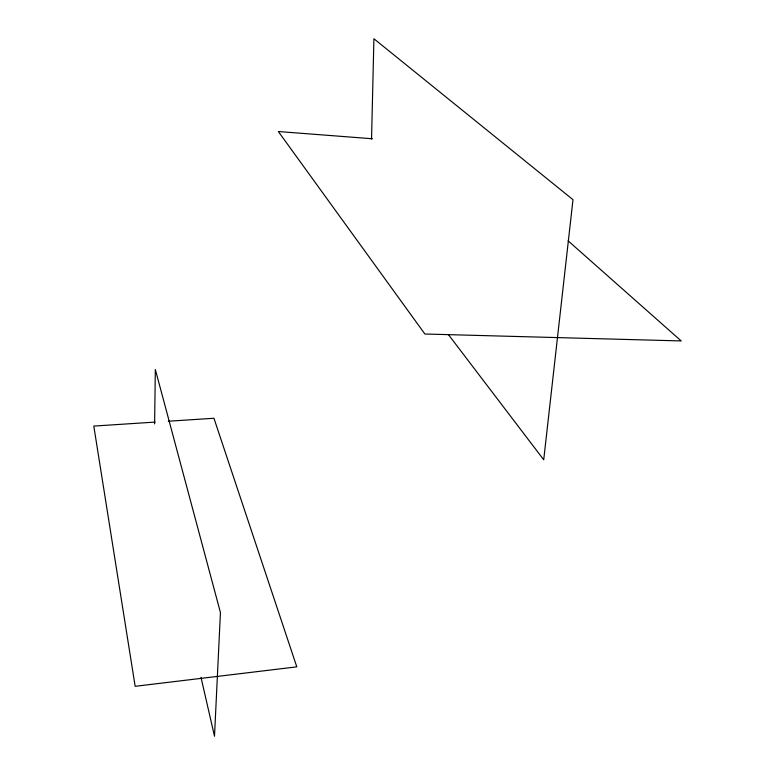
<?xml version="1.0" encoding="UTF-8"?>
<svg xmlns="http://www.w3.org/2000/svg" width="775" height="775" viewBox="0 0 775 775"><rect width="100%" height="100%" fill="white"/><g stroke="black" fill="none" stroke-linecap="round" stroke-linejoin="round"><path stroke-width="1.16" d="M154.612 423.915L155.329 369.481L220.439 612.55L214.501 736.25L200.996 677.331M371.545 138.996L373.908 38.75L572.996 199.688L543.721 459.778L448.493 334.703M155.068 422.094L93.794 426.076L135.16 686.311L296.796 666.849L213.948 418.258L168.291 421.232M372.436 138.764L278.341 131.527L424.874 334.006L681.206 340.942L568.133 240.841"/></g></svg>
